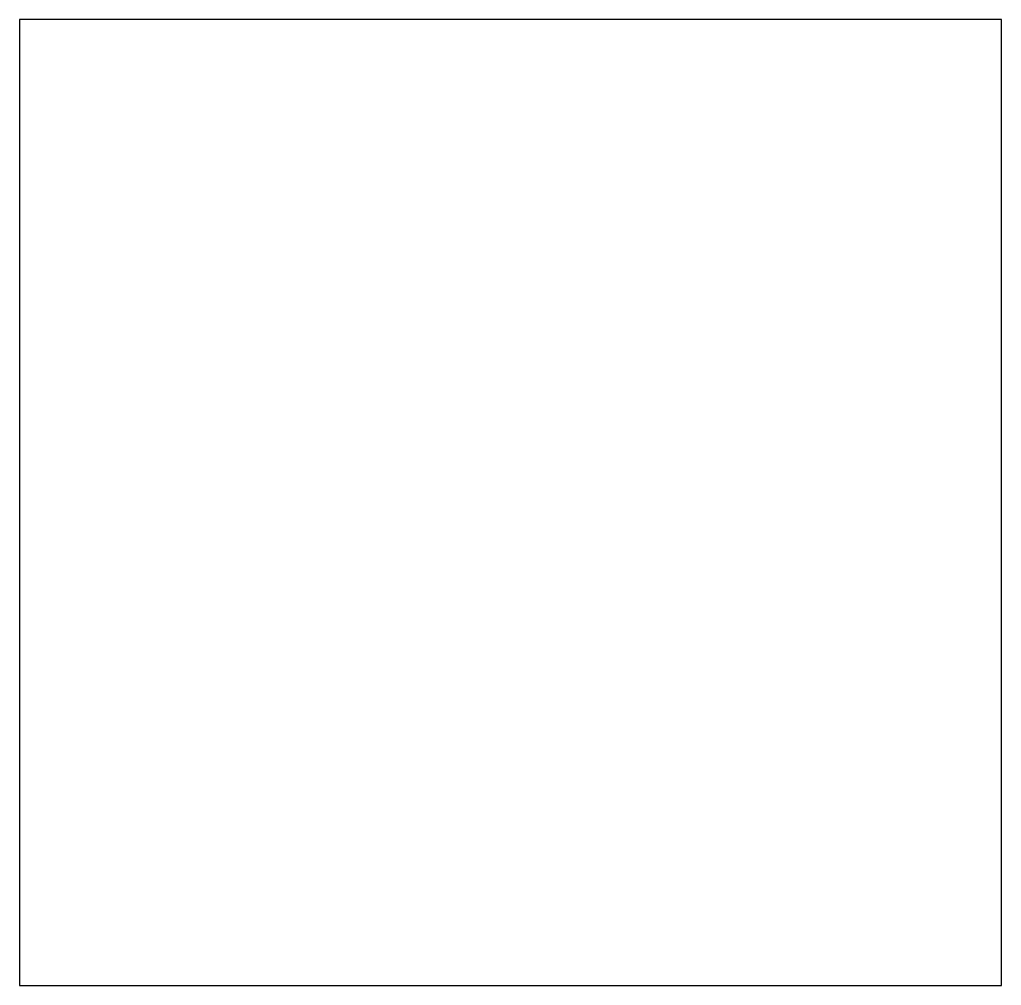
# Model space of a CAD drawing. Header units: metres. Extents: x -617 to -357, y -565 to -309.
import ezdxf

# ---------------------------------------------------------------- set-up
doc = ezdxf.new("R2010")
doc.units = ezdxf.units.M

msp = doc.modelspace()

# ---------------------------------------------------------------- linework, layer by layer
at = {"layer": 'OuterContour', "color": 3}
msp.add_lwpolyline([(-617.47, -308.8), (-617.47, -564.79), (-357.4, -564.79), (-357.4, -308.8)], close=True, dxfattribs=at)

doc.saveas('drawing.dxf')
